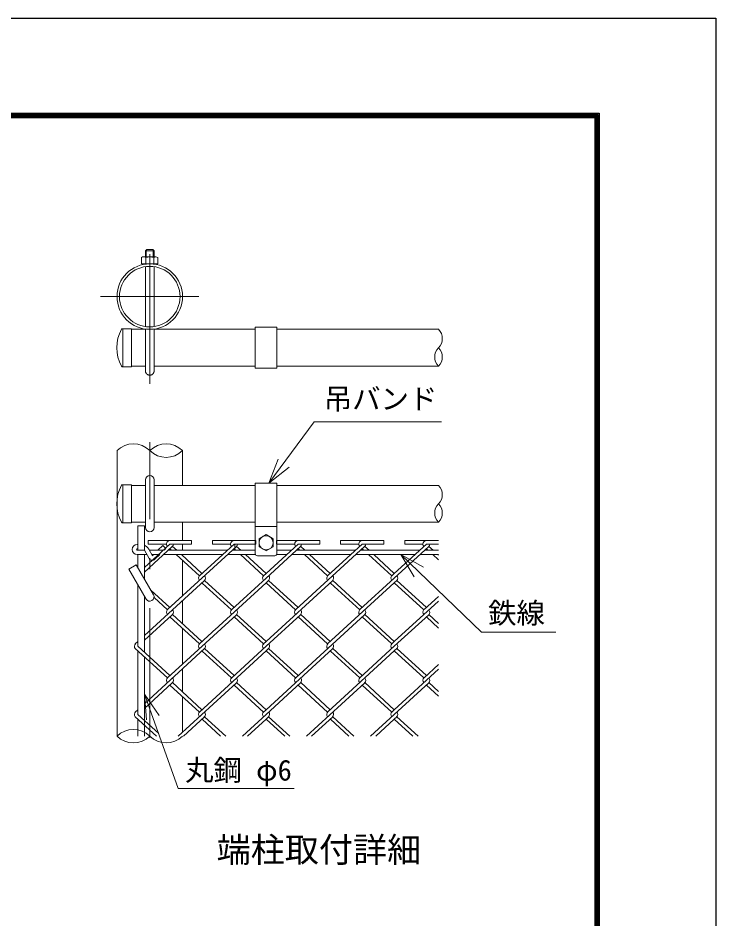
# Model space of a CAD drawing. Units: millimetres, scale not verified. Extents: x -4200 to 4200, y -2970 to 2970.
# Drawn here: x 2589 to 4200, y 889 to 2970 of the extents above; entities that cross this region are included whole.
import ezdxf
from ezdxf.enums import TextEntityAlignment as Align

# ---------------------------------------------------------------- set-up
doc = ezdxf.new("R2010")
doc.units = ezdxf.units.MM
doc.header["$LTSCALE"] = 10
doc.linetypes.add('USER2', pattern=[50.5, 30, -9, 2.5, -9])
doc.linetypes.add('USER3', pattern=[12.6, 8.4, -4.2])
for name, color, linetype, lineweight in [('0-4_D-STR-DIM', 7, 'Continuous', 13), ('0-A_D-STR-TXT', 7, 'Continuous', 13), ('0-C_D-TTL', 7, 'Continuous', 25), ('0-D_3', 3, 'Continuous', 13), ('0-E_26', 2, 'USER2', 13), ('0-F_1', 1, 'Continuous', 9), ('1-0_27', 7, 'Continuous', 13), ('1-1_28', 7, 'Continuous', 13), ('1-3_11', 59, 'Continuous', 9)]:
    doc.layers.add(name, color=color, linetype=linetype, lineweight=lineweight)
doc.layers.add('0-5_0', color=7, linetype='Continuous')
doc.layers.add('1-5_24', color=7, linetype='Continuous')
doc.styles.add('ＭＳ ゴシック', font='')
doc.styles.get('ＭＳ ゴシック').set_extended_font_data('MS Gothic')

# ---------------------------------------------------------------- blocks, each defined once
blk = doc.blocks.new('G25')
at = {"layer": '1-1_28', "lineweight": 9}
for q in [(69888.9, 43830.7), (69596.7, 43725.6), (70331.4, 42141)]:
    blk.add_line((69546.7, 44323.5), q, dxfattribs=at)

msp = doc.modelspace()

# ---------------------------------------------------------------- linework, layer by layer
at = {"layer": '0-4_D-STR-DIM'}
for centre, start, end in [((2855.22, 1932.9), 45.18146, 134.81854), ((2930.84, 1932.9), 45.18146, 134.81854), ((2930.84, 2009), 225.18146, 314.81854)]:
    msp.add_arc(centre, 53.65, start, end, dxfattribs=at)
at = {"layer": '0-C_D-TTL', "color": 2}
msp.add_lwpolyline([(-4199.68, 2970.23), (4200.32, 2970.23), (4200.32, -2969.77), (-4199.68, -2969.77)], close=True, dxfattribs=at)
at = {"layer": '0-C_D-TTL'}
for points in [[(-3929.68, 2750.23), (3930.32, 2750.23), (3930.32, -2749.77), (-3929.68, -2749.77)], [(-3927.18, 2747.73), (3927.82, 2747.73), (3927.82, -2747.27), (-3927.18, -2747.27)], [(-3924.68, 2745.23), (3925.32, 2745.23), (3925.32, -2744.77), (-3924.68, -2744.77)], [(-3922.18, 2742.73), (3922.82, 2742.73), (3922.82, -2742.27), (-3922.18, -2742.27)], [(-3919.68, 2740.23), (3920.32, 2740.23), (3920.32, -2739.77), (-3919.68, -2739.77)]]:
    msp.add_lwpolyline(points, close=True, dxfattribs=at)
at = {"layer": '0-D_3'}
for p, q in [((2886.03, 2435.24), (2900.03, 2435.24)), ((2903.03, 2432.24), (2900.03, 2435.24)), ((2874.28, 2402.42), (2874.28, 2416.92)), ((2878.23, 2418.67), (2907.14, 2418.67)), ((2883.03, 2418.67), (2883.03, 2432.24)), ((2883.65, 2416.92), (2883.65, 2402.42)), ((2884.78, 2418.67), (2884.78, 2433.99)), ((2901.28, 2418.67), (2901.28, 2433.99)), ((2902.4, 2416.92), (2902.4, 2402.42)), ((2903.03, 2418.67), (2903.03, 2432.24)), ((2911.78, 2402.42), (2911.78, 2416.92)), ((2874.28, 2402.42), (2911.78, 2402.42)), ((2883.03, 2401.75), (2883.03, 2402.42)), ((2883.03, 2257.64), (2883.03, 2395.95)), ((2903.03, 2401.75), (2903.03, 2402.42)), ((2903.03, 2257.64), (2903.03, 2395.95)), ((2883.03, 2155.24), (2883.03, 2251.83)), ((2903.03, 2155.24), (2903.03, 2251.83)), ((3136.57, 2256.17), (3136.57, 2161.17)), ((3186.57, 2256.17), (3136.57, 2256.17)), ((3186.57, 2256.17), (3186.57, 2161.17)), ((3186.57, 2161.17), (3136.57, 2161.17)), ((2883.03, 1793.28), (2883.03, 1903.28)), ((2903.03, 1793.28), (2903.03, 1903.28)), ((3136.57, 1895.78), (3136.57, 1733.28)), ((3186.57, 1895.78), (3136.57, 1895.78)), ((3186.57, 1895.78), (3186.57, 1733.28)), ((2865.53, 1778.28), (2865.53, 1797.03)), ((2865.53, 1797.03), (2880.53, 1797.03)), ((2880.53, 1778.28), (2880.53, 1797.03)), ((3186.57, 1795.78), (3136.57, 1795.78)), ((2865.53, 1740.78), (2865.53, 1780.05)), ((2880.53, 1740.78), (2880.53, 1780.75)), ((3145.32, 1767.63), (3161.57, 1777.03)), ((3161.57, 1777.03), (3177.82, 1767.63)), ((2864.28, 1754.53), (2865.53, 1754.53)), ((2911.95, 1740.78), (2923.27, 1751.83)), ((3145.32, 1767.63), (3145.32, 1748.92)), ((3177.82, 1767.63), (3177.82, 1748.92)), ((2864.28, 1744.53), (2865.53, 1744.53)), ((2864.28, 1740.78), (2880.53, 1740.78)), ((2864.28, 1730.78), (2886.28, 1730.78)), ((2865.53, 1700.91), (2865.53, 1730.78)), ((2880.53, 1740.78), (2891.36, 1721.96)), ((2880.53, 1674.93), (2880.53, 1730.78)), ((2892.07, 1740.78), (2923.85, 1740.78)), ((2897.82, 1730.78), (2912.94, 1730.78)), ((2905.06, 1720.06), (2916.03, 1730.78)), ((2924.78, 1730.78), (2972.58, 1730.78)), ((2935.69, 1740.78), (2968.65, 1740.78)), ((2968.65, 1740.78), (3071.87, 1740.78)), ((2968.65, 1730.78), (3060.96, 1730.78)), ((3072.8, 1730.78), (3137.24, 1730.78)), ((3083.71, 1740.78), (3136.57, 1740.78)), ((3181.57, 1728.28), (3141.57, 1728.28)), ((3185.9, 1730.78), (3208.98, 1730.78)), ((3186.57, 1740.78), (3219.89, 1740.78)), ((3220.82, 1730.78), (3356.99, 1730.78)), ((3231.73, 1740.78), (3367.91, 1740.78)), ((3368.84, 1730.78), (3430.21, 1730.78)), ((3368.84, 1730.78), (3505.01, 1730.78)), ((3379.75, 1740.78), (3430.21, 1740.78)), ((3379.75, 1740.78), (3515.93, 1740.78)), ((3516.85, 1730.78), (3559.7, 1730.78)), ((3527.77, 1740.78), (3559.7, 1740.78)), ((2844.55, 1697.25), (2861.87, 1707.25)), ((2861.87, 1707.25), (2901.69, 1638.28)), ((2844.55, 1697.25), (2884.37, 1628.28)), ((2865.53, 1519.15), (2865.53, 1660.91)), ((2880.53, 1505.4), (2880.53, 1634.93)), ((2865.53, 1361.81), (2865.53, 1508.3)), ((2880.53, 1311.37), (2880.53, 1494.55)), ((2865.53, 1311.37), (2865.53, 1350.96))]:
    msp.add_line(p, q, dxfattribs=at)
for points in [[(2886.03, 2435.24), (2883.03, 2432.24), (2903.03, 2432.24)], [(2926.26, 1740.78), (2930.25, 1744.68), (2923.27, 1751.83)], [(3145.32, 1748.92), (3161.57, 1739.53), (3177.82, 1748.92)], [(2890.64, 1743.25), (2899.22, 1728.34), (2901.72, 1730.78)]]:
    msp.add_lwpolyline(points, dxfattribs=at)
msp.add_circle((3161.57, 1758.28), 16.23, dxfattribs=at)
for centre, radius, start, end in [((2878.97, 2411.67), 7.04, 48.21899, 131.78101), ((2893.03, 2392.68), 25.99, 68.85295, 111.14705), ((2907.09, 2411.52), 7.15, 49.0514, 130.9486), ((2893.03, 1903.28), 10, 0, 180), ((2893.03, 1793.28), 10, 180, 0), ((2864.28, 1742.65), 11.88, 90, 270), ((2871.14, 1732.03), 22.5, 29.90854, 65.34129), ((2864.28, 1742.65), 1.88, 90, 270), ((3141.57, 1733.28), 5, 180, 270), ((3181.57, 1733.28), 5, 270, 0), ((2898.94, 1726.32), 8.75, 209.90854, 314.33561), ((2893.03, 1633.28), 10, 210, 30)]:
    msp.add_arc(centre, radius, start, end, dxfattribs=at)
at = {"layer": '0-D_3', "linetype": 'USER3'}
msp.add_arc((2893.03, 2155.24), 10, 180, 0, dxfattribs=at)
at = {"layer": '0-E_26'}
for p, q in [((2893.03, 2124.93), (2893.03, 2458.26)), ((3006.47, 2326.79), (2779.59, 2326.79)), ((2893.03, 1307.45), (2893.03, 1990.78))]:
    msp.add_line(p, q, dxfattribs=at)
at = {"layer": '0-F_1'}
for p, q in [((2829.7, 2252.42), (2850.53, 2252.42)), ((2830.53, 2252.42), (2830.53, 2164.92)), ((2850.53, 2252.42), (2850.53, 2164.92)), ((2883.03, 2251.17), (2850.53, 2251.17)), ((3136.57, 2251.17), (2903.03, 2251.17)), ((3559.7, 2251.17), (3186.57, 2251.17)), ((2829.7, 2164.92), (2850.53, 2164.92)), ((2883.03, 2166.17), (2850.53, 2166.17)), ((3136.57, 2166.17), (2903.03, 2166.17)), ((3559.7, 2166.17), (3186.57, 2166.17)), ((2817.4, 1970.95), (2817.4, 1311.37)), ((2968.65, 1890.78), (2968.65, 1970.95)), ((2829.7, 1892.03), (2850.53, 1892.03)), ((2830.53, 1892.03), (2830.53, 1804.53)), ((2850.53, 1892.03), (2850.53, 1804.53)), ((2883.03, 1890.78), (2850.53, 1890.78)), ((3136.57, 1890.78), (2903.03, 1890.78)), ((3559.7, 1890.78), (3186.57, 1890.78)), ((2829.7, 1804.53), (2850.53, 1804.53)), ((2883.03, 1805.78), (2850.53, 1805.78)), ((3136.57, 1805.78), (2903.03, 1805.78)), ((2968.65, 1763.15), (2968.65, 1805.78)), ((3559.7, 1805.78), (3186.57, 1805.78)), ((2968.65, 1740.78), (2968.65, 1755.15)), ((3089.17, 1740.78), (3089.17, 1755.15)), ((2968.65, 1728.47), (2968.65, 1730.78)), ((2968.65, 1635.35), (2968.65, 1717.62)), ((2968.65, 1571.14), (2968.65, 1624.5)), ((2968.65, 1478.01), (2968.65, 1560.29)), ((2968.65, 1413.8), (2968.65, 1467.16)), ((2968.65, 1320.68), (2968.65, 1402.95))]:
    msp.add_line(p, q, dxfattribs=at)
for radius in [75.62, 69.88]:
    msp.add_circle((2893.03, 2326.79), radius, dxfattribs=at)
for centre, radius, start, end in [((2906.09, 2208.67), 89.31, 151.52136, 208.47864), ((2829.7, 2249.92), 2.5, 90, 147.70173), ((2829.7, 2167.42), 2.5, 212.29827, 270), ((2906.09, 1848.28), 89.31, 151.52136, 208.47864), ((2829.7, 1889.53), 2.5, 90, 147.70173), ((2829.7, 1807.03), 2.5, 212.29827, 270)]:
    msp.add_arc(centre, radius, start, end, dxfattribs=at)
at = {"layer": '1-0_27'}
for centre, radius, start, end in [((3538.31, 2229.92), 30.15, 315.18146, 44.81854), ((3581.08, 2187.42), 30.15, 135.18146, 224.81854), ((3538.31, 2187.42), 30.15, 315.18146, 44.81854), ((3538.31, 1869.53), 30.15, 315.18146, 44.81854), ((3581.08, 1827.03), 30.15, 135.18146, 224.81854), ((3538.31, 1827.03), 30.15, 315.18146, 44.81854), ((2855.22, 1273.32), 53.65, 45.18146, 134.81854), ((2855.22, 1349.43), 53.65, 225.18146, 314.81854), ((2930.84, 1349.43), 53.65, 225.18146, 314.81854)]:
    msp.add_arc(centre, radius, start, end, dxfattribs=at)
at = {"layer": '1-1_28', "lineweight": 9}
for p, q in [((3167.66, 1895.78), (3189.77, 1951.56)), ((3167.66, 1895.78), (3214.7, 1933.03)), ((3472.65, 1730.78), (3525.18, 1701.79)), ((3472.65, 1730.78), (3503.65, 1679.41))]:
    msp.add_line(p, q, dxfattribs=at)
at = {"layer": '1-1_28'}
msp.add_line((2959, 1190.41), (3226.76, 1190.41), dxfattribs=at)
at = {"layer": '1-1_28', "lineweight": 9}
for points in [[(3167.66, 1895.78), (3272.89, 2037.37), (3566.86, 2037.37)], [(3472.65, 1730.78), (3658.83, 1551.66), (3830.46, 1551.66)]]:
    msp.add_lwpolyline(points, dxfattribs=at)
at = {"layer": '1-3_11'}
for p, q in [((2880.53, 1701.08), (2939.54, 1755.15)), ((2880.53, 1690.23), (2944.94, 1749.25)), ((2889.54, 1755.15), (2889.54, 1763.15)), ((2939.54, 1763.15), (2889.54, 1763.15)), ((2931.54, 1755.15), (2889.54, 1755.15)), ((2934.13, 1603.72), (3092.96, 1749.25)), ((2939.54, 1763.15), (2989.54, 1763.15)), ((2939.54, 1755.15), (2989.54, 1755.15)), ((2945.44, 1749.75), (2955.22, 1740.78)), ((2989.54, 1755.15), (2989.54, 1763.15)), ((3007.63, 1681.91), (3087.56, 1755.15)), ((3037.56, 1755.15), (3037.56, 1763.15)), ((3087.56, 1763.15), (3037.56, 1763.15)), ((3079.56, 1755.15), (3037.56, 1755.15)), ((3087.56, 1763.15), (3137.56, 1763.15)), ((3087.56, 1755.15), (3137.56, 1755.15)), ((3093.46, 1749.75), (3103.24, 1740.78)), ((3137.56, 1755.15), (3137.56, 1763.15)), ((3161.57, 1687.34), (3235.58, 1755.15)), ((3161.57, 1676.48), (3240.98, 1749.25)), ((3185.58, 1755.15), (3185.58, 1763.15)), ((3235.58, 1763.15), (3185.58, 1763.15)), ((3227.58, 1755.15), (3185.58, 1755.15)), ((3230.17, 1603.72), (3389, 1749.25)), ((3235.58, 1763.15), (3285.58, 1763.15)), ((3235.58, 1755.15), (3285.58, 1755.15)), ((3241.47, 1749.75), (3251.26, 1740.78)), ((3285.58, 1755.15), (3285.58, 1763.15)), ((3303.67, 1681.91), (3383.59, 1755.15)), ((3333.59, 1755.15), (3333.59, 1763.15)), ((3383.59, 1763.15), (3333.59, 1763.15)), ((3375.59, 1755.15), (3333.59, 1755.15)), ((3383.59, 1763.15), (3433.59, 1763.15)), ((3383.59, 1755.15), (3433.59, 1755.15)), ((3389.49, 1749.75), (3399.28, 1740.78)), ((3433.59, 1755.15), (3433.59, 1763.15)), ((3457.6, 1687.34), (3531.61, 1755.15)), ((3457.6, 1676.48), (3537.02, 1749.25)), ((3481.61, 1755.15), (3481.61, 1763.15)), ((3531.61, 1763.15), (3481.61, 1763.15)), ((3523.61, 1755.15), (3481.61, 1755.15)), ((3531.61, 1763.15), (3559.7, 1763.15)), ((3531.61, 1755.15), (3559.7, 1755.15)), ((3537.51, 1749.75), (3547.3, 1740.78)), ((2939.52, 1744.32), (2943.38, 1740.78)), ((2954.3, 1730.78), (3007.67, 1681.87)), ((2966.14, 1730.78), (3013.55, 1687.34)), ((3087.53, 1744.32), (3091.4, 1740.78)), ((3102.31, 1730.78), (3155.69, 1681.87)), ((3114.16, 1730.78), (3161.57, 1687.34)), ((3235.55, 1744.32), (3239.42, 1740.78)), ((3250.33, 1730.78), (3303.71, 1681.87)), ((3262.18, 1730.78), (3309.58, 1687.34)), ((3383.57, 1744.32), (3387.44, 1740.78)), ((3398.35, 1730.78), (3451.73, 1681.87)), ((3410.19, 1730.78), (3457.6, 1687.34)), ((3531.59, 1744.32), (3535.46, 1740.78)), ((3546.37, 1730.78), (3559.7, 1718.57)), ((3558.21, 1730.78), (3559.7, 1729.42)), ((3155.65, 1681.91), (3161.57, 1687.34)), ((3451.68, 1681.91), (3457.6, 1687.34)), ((2880.53, 1543.74), (3019.47, 1671.06)), ((3014.02, 1665.2), (3081.66, 1603.22)), ((3019.42, 1671.1), (3087.56, 1608.67)), ((3043.13, 1557.11), (3161.57, 1665.63)), ((3082.15, 1603.72), (3161.57, 1676.48)), ((3161.57, 1665.63), (3167.49, 1671.06)), ((3161.57, 1530), (3315.51, 1671.06)), ((3161.57, 1665.63), (3229.65, 1603.24)), ((3167.46, 1671.08), (3235.58, 1608.67)), ((3303.66, 1524.57), (3457.6, 1665.63)), ((3310.06, 1665.2), (3377.72, 1603.2)), ((3315.46, 1671.1), (3383.59, 1608.67)), ((3378.19, 1603.72), (3457.6, 1676.48)), ((3457.6, 1665.63), (3463.52, 1671.06)), ((3457.6, 1665.63), (3525.69, 1603.24)), ((3463.5, 1671.08), (3531.61, 1608.67)), ((2895.47, 1649.05), (2939.54, 1608.67)), ((2902.86, 1631.43), (2933.62, 1603.24)), ((3457.6, 1530), (3559.7, 1623.55)), ((3526.21, 1603.72), (3559.7, 1634.4)), ((2945.46, 1603.24), (2944.94, 1603.72)), ((3093.48, 1603.24), (3092.96, 1603.72)), ((2880.53, 1532.89), (2944.94, 1591.92)), ((2934.13, 1591.92), (2933.62, 1592.39)), ((2933.62, 1445.91), (3092.96, 1591.92)), ((2939.54, 1586.97), (3007.65, 1524.55)), ((2945.46, 1592.39), (3013.55, 1530)), ((3082.15, 1591.92), (3081.64, 1592.39)), ((3087.56, 1586.97), (3155.65, 1524.57)), ((3093.48, 1592.39), (3161.57, 1530)), ((3161.57, 1519.15), (3240.98, 1591.92)), ((3230.17, 1446.38), (3389, 1591.92)), ((3235.58, 1586.97), (3303.69, 1524.55)), ((3241.5, 1592.39), (3309.58, 1530)), ((3383.59, 1586.97), (3451.68, 1524.57)), ((3389.52, 1592.39), (3457.6, 1530)), ((3457.6, 1519.15), (3537.02, 1591.92)), ((3531.61, 1586.97), (3559.7, 1561.23)), ((3537.53, 1592.39), (3559.7, 1572.08)), ((3007.63, 1524.58), (3046.52, 1560.21)), ((2859.61, 1524.57), (2865.53, 1530)), ((2865.53, 1519.15), (2939.54, 1451.33)), ((3082.15, 1446.38), (3161.57, 1519.15)), ((3155.65, 1524.57), (3161.57, 1530)), ((3378.19, 1446.38), (3457.6, 1519.15)), ((3451.68, 1524.57), (3457.6, 1530)), ((2859.61, 1513.72), (2933.62, 1445.91)), ((2880.53, 1386.41), (3019.47, 1513.72)), ((3007.6, 1367.22), (3161.57, 1508.3)), ((3014.02, 1507.87), (3081.66, 1445.89)), ((3019.42, 1513.76), (3087.56, 1451.33)), ((3161.57, 1508.3), (3167.49, 1513.72)), ((3161.57, 1372.66), (3315.51, 1513.72)), ((3161.57, 1508.3), (3229.65, 1445.91)), ((3167.46, 1513.74), (3235.58, 1451.33)), ((3304.18, 1367.71), (3457.6, 1508.3)), ((3310.06, 1507.87), (3377.7, 1445.89)), ((3315.46, 1513.76), (3383.59, 1451.33)), ((3457.6, 1508.3), (3463.52, 1513.72)), ((3457.6, 1508.3), (3525.69, 1445.91)), ((3463.5, 1513.74), (3531.61, 1451.33)), ((3457.6, 1372.66), (3559.7, 1466.21)), ((3526.21, 1446.38), (3559.7, 1477.06)), ((2945.46, 1445.91), (2944.94, 1446.38)), ((2880.53, 1375.56), (2944.94, 1434.58)), ((2934.13, 1434.58), (2933.62, 1435.06)), ((2939.54, 1429.63), (3007.67, 1367.2)), ((2945.46, 1435.06), (3013.55, 1372.66)), ((2958.76, 1311.61), (3092.96, 1434.58)), ((3087.56, 1429.63), (3155.67, 1367.22)), ((3093.48, 1435.06), (3161.57, 1372.66)), ((3161.57, 1361.81), (3240.98, 1434.58)), ((3235.58, 1429.63), (3303.69, 1367.22)), ((3241.5, 1435.06), (3309.58, 1372.66)), ((3254.8, 1311.61), (3389.51, 1435.05)), ((3383.59, 1429.63), (3451.68, 1367.24)), ((3389.52, 1435.06), (3457.6, 1372.66)), ((3457.6, 1361.81), (3537.02, 1434.58)), ((3531.61, 1429.63), (3559.7, 1403.9)), ((3537.53, 1435.06), (3559.7, 1414.75)), ((2859.61, 1367.24), (2865.53, 1372.66)), ((2859.61, 1356.39), (2908.47, 1311.61)), ((2865.53, 1361.81), (2913.88, 1317.51)), ((2970.6, 1311.61), (3019.47, 1356.39)), ((3019.42, 1356.43), (3068.33, 1311.61)), ((3106.78, 1311.61), (3161.57, 1361.81)), ((3155.65, 1367.24), (3161.57, 1372.66)), ((3161.57, 1350.96), (3167.49, 1356.39)), ((3167.46, 1356.41), (3216.35, 1311.61)), ((3266.64, 1311.61), (3315.51, 1356.39)), ((3315.46, 1356.43), (3364.37, 1311.61)), ((3402.82, 1311.61), (3457.6, 1361.81)), ((3451.68, 1367.24), (3457.6, 1372.66)), ((3457.6, 1350.96), (3463.52, 1356.39)), ((3463.5, 1356.41), (3512.39, 1311.61)), ((3014.02, 1350.53), (3056.49, 1311.61)), ((3310.06, 1350.53), (3352.53, 1311.61)), ((3414.66, 1311.61), (3457.6, 1350.96)), ((3457.6, 1350.96), (3500.55, 1311.61))]:
    msp.add_line(p, q, dxfattribs=at)
msp.add_lwpolyline([(3118.62, 1311.61), (3161.57, 1350.96), (3204.51, 1311.61)], dxfattribs=at)
for centre, start, end in [((2939.54, 1755.15), 90, 222.5), ((2939.54, 1755.15), 312.5, 0), ((3087.56, 1755.15), 90, 222.5), ((3087.56, 1755.15), 312.5, 0), ((3235.58, 1755.15), 90, 222.5), ((3235.58, 1755.15), 312.5, 0), ((3383.59, 1755.15), 90, 222.5), ((3383.59, 1755.15), 312.5, 0), ((3531.61, 1755.15), 90, 222.5), ((3531.61, 1755.15), 312.5, 0), ((3013.55, 1676.48), 132.5, 222.5), ((3013.55, 1676.48), 132.5, 222.5), ((3013.55, 1676.48), 312.5, 42.5), ((3013.55, 1676.48), 312.5, 42.5), ((3161.57, 1676.48), 132.5, 222.5), ((3161.57, 1676.48), 312.5, 42.5), ((3309.58, 1676.48), 132.5, 222.5), ((3309.58, 1676.48), 132.5, 222.5), ((3309.58, 1676.48), 312.5, 42.5), ((3309.58, 1676.48), 312.5, 42.5), ((3457.6, 1676.48), 132.5, 222.5), ((3457.6, 1676.48), 312.5, 42.5), ((2939.54, 1597.82), 132.5, 227.5), ((2939.54, 1597.82), 312.5, 47.5), ((3087.56, 1597.82), 132.5, 227.5), ((3087.56, 1597.82), 312.5, 47.5), ((3235.58, 1597.82), 132.5, 222.5), ((3235.58, 1597.82), 312.5, 42.5), ((3383.59, 1597.82), 132.5, 222.5), ((3383.59, 1597.82), 312.5, 42.5), ((3531.61, 1597.82), 132.5, 222.5), ((3531.61, 1597.82), 312.5, 42.5), ((2865.53, 1519.15), 132.5, 222.5), ((3013.55, 1519.15), 132.5, 222.5), ((3013.55, 1519.15), 132.5, 222.5), ((3013.55, 1519.15), 312.5, 42.5), ((3013.55, 1519.15), 312.5, 42.5), ((3161.57, 1519.15), 132.5, 222.5), ((3161.57, 1519.15), 312.5, 42.5), ((3309.58, 1519.15), 132.5, 222.5), ((3309.58, 1519.15), 132.5, 222.5), ((3309.58, 1519.15), 312.5, 42.5), ((3309.58, 1519.15), 312.5, 42.5), ((3457.6, 1519.15), 132.5, 222.5), ((3457.6, 1519.15), 312.5, 42.5), ((2939.54, 1440.48), 132.5, 227.5), ((2939.54, 1440.48), 312.5, 47.5), ((3087.56, 1440.48), 132.5, 222.5), ((3087.56, 1440.48), 312.5, 42.5), ((3235.58, 1440.48), 132.5, 222.5), ((3235.58, 1440.48), 312.5, 42.5), ((3383.59, 1440.48), 132.5, 222.5), ((3383.59, 1440.48), 312.5, 42.5), ((3531.61, 1440.48), 132.5, 222.5), ((3531.61, 1440.48), 312.5, 42.5), ((2865.53, 1361.81), 132.5, 222.5), ((3013.55, 1361.81), 132.5, 222.5), ((3013.55, 1361.81), 132.5, 222.5), ((3013.55, 1361.81), 312.5, 42.5), ((3013.55, 1361.81), 312.5, 42.5), ((3161.57, 1361.81), 132.5, 222.5), ((3161.57, 1361.81), 312.5, 42.5), ((3309.58, 1361.81), 132.5, 222.5), ((3309.58, 1361.81), 132.5, 222.5), ((3309.58, 1361.81), 312.5, 42.5), ((3309.58, 1361.81), 312.5, 42.5), ((3457.6, 1361.81), 132.5, 222.5), ((3457.6, 1361.81), 312.5, 42.5)]:
    msp.add_arc(centre, 8, start, end, dxfattribs=at)

# ---------------------------------------------------------------- block references
at = {"layer": '0-5_0', "xscale": 0.1, "yscale": 0.1}
msp.add_blockref('G25', (-4074.14, -3023.69), dxfattribs=at)

# ---------------------------------------------------------------- texts
at = {"layer": '0-A_D-STR-TXT', "style": 'ＭＳ ゴシック'}
for s, p in [('吊バンド', (3294.75, 2052.13)), ('鉄線', (3674.12, 1557.43)), ('丸鋼 φ6', (2974.64, 1194.45))]:
    msp.add_text(s, height=48.09, dxfattribs=at).set_placement(p, align=Align.BOTTOM_LEFT)
at = {"layer": '1-5_24', "style": 'ＭＳ ゴシック'}
msp.add_text('端柱取付詳細', height=57.7, dxfattribs=at).set_placement((3047.43, 1003.12), align=Align.BOTTOM_LEFT)

doc.saveas('drawing.dxf')
